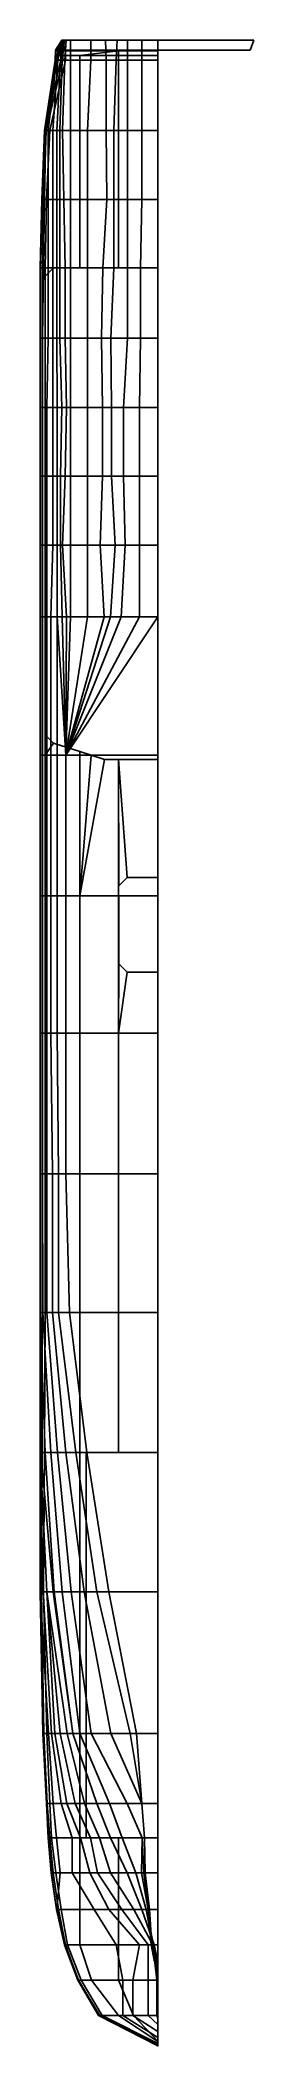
# Model space of a CAD drawing. Extents: x -4.2 to 3.4, y -36 to 35.9.
import ezdxf

# ---------------------------------------------------------------- set-up
doc = ezdxf.new("R2010")
doc.units = 0
doc.layers.get('0').update_dxf_attribs({"linetype": 'CONTINUOUS'})

msp = doc.modelspace()

# ---------------------------------------------------------------- linework, layer by layer
at = {"color": 1}
for points in [[(-3.44, 35.87, -0.52), (-3.44, 35.87, -0.52), (-3.67, 35.15, -0.52), (-3.685, 35.15, -0.345)], [(-3.445, 35.87, -0.21), (-3.44, 35.87, -0.52), (-3.685, 35.15, -0.345), (-3.685, 35.15, -0.21)], [(-3.44, 35.87, -0.52), (-3.44, 35.87, -0.52), (-3.64, 35.15, -0.64), (-3.67, 35.15, -0.52)], [(-3.44, 35.87, -0.52), (-3.43, 35.87, -0.67), (-3.585, 35.15, -0.74), (-3.64, 35.15, -0.64)], [(-3.43, 35.87, -0.67), (-3.405, 35.87, -0.735), (-3.495, 35.15, -0.825), (-3.585, 35.15, -0.74)], [(-3.405, 35.87, -0.735), (-3.345, 35.87, -0.785), (-3.435, 35.15, -0.855), (-3.495, 35.15, -0.825)], [(-1.46, 35.87, -0.345), (-1.875, 35.87, -0.345), (-3.445, 35.87, -0.21), (0, 35.87, -0.21)], [(-2.405, 35.87, -0.475), (-3.13, 35.87, -0.73), (-3.445, 35.87, -0.21)], [(-1.875, 35.87, -0.345), (-2.405, 35.87, -0.475), (-3.445, 35.87, -0.21)], [(-3.13, 35.87, -0.73), (-3.285, 35.87, -0.785), (-3.445, 35.87, -0.21)], [(-3.285, 35.87, -0.785), (-3.345, 35.87, -0.785), (-3.44, 35.87, -0.52), (-3.445, 35.87, -0.21)], [(-3.345, 35.87, -0.785), (-3.405, 35.87, -0.735), (-3.43, 35.87, -0.67), (-3.44, 35.87, -0.52)], [(-3.34, 35.15, -0.855), (-3.435, 35.15, -0.855), (-3.345, 35.87, -0.785), (-3.285, 35.87, -0.785)], [(-3.13, 35.15, -0.75), (-3.34, 35.15, -0.855), (-3.285, 35.87, -0.785), (-3.13, 35.87, -0.73)], [(-2.405, 35.15, -0.5), (-3.13, 35.15, -0.75), (-3.13, 35.87, -0.73), (-2.405, 35.87, -0.475)], [(-1.85, 35.15, -0.42), (-2.405, 35.15, -0.5), (-2.405, 35.87, -0.475), (-1.875, 35.87, -0.345)], [(-1.495, 35.15, -0.42), (-1.85, 35.15, -0.42), (-1.875, 35.87, -0.345), (-1.46, 35.87, -0.345)], [(-1.085, 35.15, -0.485), (-1.495, 35.15, -0.42), (-1.46, 35.87, -0.345), (-1.085, 35.87, -0.405)], [(-1.085, 35.87, -0.405), (-1.46, 35.87, -0.345), (0, 35.87, -0.21)], [(-0.57, 35.15, -0.595), (-1.085, 35.15, -0.485), (-1.085, 35.87, -0.405), (-0.57, 35.87, -0.535)], [(-0.57, 35.87, -0.54), (-1.085, 35.87, -0.405), (0, 35.87, -0.21)], [(0, 35.15, -0.77), (-0.57, 35.15, -0.595), (-0.57, 35.87, -0.535), (0, 35.87, -0.715)], [(0, 35.87, -0.715), (-0.57, 35.87, -0.54), (0, 35.87, -0.21)], [(-3.685, 35.15, -0.21), (-3.685, 35.15, -0.345), (-4.055, 32.63, -0.345), (-4.065, 32.63, -0.21)], [(-3.685, 35.15, -0.345), (-3.67, 35.15, -0.52), (-4.015, 32.63, -0.52), (-4.055, 32.63, -0.345)], [(-3.67, 35.15, -0.52), (-3.64, 35.15, -0.64), (-3.93, 32.63, -0.685), (-4.015, 32.63, -0.52)], [(-3.64, 35.15, -0.64), (-3.585, 35.15, -0.74), (-3.77, 32.63, -0.84), (-3.93, 32.63, -0.685)], [(-3.585, 35.15, -0.74), (-3.495, 35.15, -0.825), (-3.63, 32.63, -0.93), (-3.77, 32.63, -0.84)], [(-3.495, 35.15, -0.825), (-3.435, 35.15, -0.855), (-3.515, 32.63, -0.97), (-3.63, 32.63, -0.93)], [(-3.425, 32.63, -0.97), (-3.515, 32.63, -0.97), (-3.435, 35.15, -0.855), (-3.34, 35.15, -0.855)], [(-3.13, 32.63, -0.82), (-3.425, 32.63, -0.97), (-3.34, 35.15, -0.855), (-3.13, 35.15, -0.75)], [(-2.53, 32.63, -0.515), (-3.13, 32.63, -0.82), (-3.13, 35.15, -0.75), (-2.405, 35.15, -0.5)], [(-1.85, 32.63, -0.46), (-2.53, 32.63, -0.515), (-2.405, 35.15, -0.5), (-1.85, 35.15, -0.42)], [(-1.575, 32.63, -0.46), (-1.85, 32.63, -0.46), (-1.85, 35.15, -0.42), (-1.495, 35.15, -0.42)], [(-1.085, 32.63, -0.53), (-1.575, 32.63, -0.46), (-1.495, 35.15, -0.42), (-1.085, 35.15, -0.485)], [(-0.57, 32.63, -0.64), (-1.085, 32.63, -0.53), (-1.085, 35.15, -0.485), (-0.57, 35.15, -0.595)], [(0, 32.63, -0.83), (-0.57, 32.63, -0.64), (-0.57, 35.15, -0.595), (0, 35.15, -0.77)], [(-4.065, 32.63, -0.21), (-4.055, 32.63, -0.345), (-4.125, 30.16, -0.525), (-4.16, 30.16, -0.21)], [(-4.055, 32.63, -0.345), (-4.015, 32.63, -0.52), (-4.065, 30.16, -0.68), (-4.125, 30.16, -0.525)], [(-4.015, 32.63, -0.52), (-3.93, 32.63, -0.685), (-3.93, 30.16, -0.875), (-4.065, 30.16, -0.68)], [(-3.93, 32.63, -0.685), (-3.77, 32.63, -0.84), (-3.77, 30.16, -1.005), (-3.93, 30.16, -0.875)], [(-3.77, 32.63, -0.84), (-3.63, 32.63, -0.93), (-3.63, 30.16, -1.07), (-3.77, 30.16, -1.005)], [(-3.63, 32.63, -0.93), (-3.515, 32.63, -0.97), (-3.515, 30.16, -1.09), (-3.63, 30.16, -1.07)], [(-3.37, 30.16, -1.09), (-3.515, 30.16, -1.09), (-3.515, 32.63, -0.97), (-3.425, 32.63, -0.97)], [(-3.13, 30.16, -0.96), (-3.37, 30.16, -1.09), (-3.425, 32.63, -0.97), (-3.13, 32.63, -0.82)], [(-2.53, 30.16, -0.66), (-3.13, 30.16, -0.96), (-3.13, 32.63, -0.82), (-2.53, 32.63, -0.515)], [(-1.83, 30.16, -0.485), (-2.53, 30.16, -0.66), (-2.53, 32.63, -0.515), (-1.85, 32.63, -0.46)], [(-1.575, 30.16, -0.485), (-1.83, 30.16, -0.485), (-1.85, 32.63, -0.46), (-1.575, 32.63, -0.46)], [(-1.085, 30.16, -0.575), (-1.575, 30.16, -0.485), (-1.575, 32.63, -0.46), (-1.085, 32.63, -0.53)], [(-0.57, 30.16, -0.735), (-1.085, 30.16, -0.575), (-1.085, 32.63, -0.53), (-0.57, 32.63, -0.64)], [(0, 30.16, -0.985), (-0.57, 30.16, -0.735), (-0.57, 32.63, -0.64), (0, 32.63, -0.83)], [(-4.125, 30.16, -0.525), (-4.065, 30.16, -0.68), (-4.105, 27.71, -0.84), (-4.225, 27.71, -0.525)], [(-4.16, 30.16, -0.21), (-4.125, 30.16, -0.525), (-4.225, 27.71, -0.525), (-4.225, 27.71, -0.21)], [(-4.065, 30.16, -0.68), (-3.93, 30.16, -0.875), (-3.93, 27.71, -1.055), (-4.105, 27.71, -0.84)], [(-3.93, 30.16, -0.875), (-3.77, 30.16, -1.005), (-3.77, 27.71, -1.17), (-3.93, 27.71, -1.055)], [(-3.77, 30.16, -1.005), (-3.63, 30.16, -1.07), (-3.63, 27.71, -1.225), (-3.77, 27.71, -1.17)], [(-3.63, 30.16, -1.07), (-3.515, 30.16, -1.09), (-3.515, 27.71, -1.25), (-3.63, 27.71, -1.225)], [(-3.32, 27.71, -1.25), (-3.515, 27.71, -1.25), (-3.515, 30.16, -1.09), (-3.37, 30.16, -1.09)], [(-3.13, 27.71, -1.17), (-3.32, 27.71, -1.25), (-3.37, 30.16, -1.09), (-3.13, 30.16, -0.96)], [(-2.53, 27.71, -0.84), (-3.13, 27.71, -1.17), (-3.13, 30.16, -0.96), (-2.53, 30.16, -0.66)], [(-1.97, 27.71, -0.7), (-2.53, 27.71, -0.84), (-2.53, 30.16, -0.66), (-1.83, 30.16, -0.485)], [(-1.575, 27.71, -0.7), (-1.97, 27.71, -0.7), (-1.83, 30.16, -0.485), (-1.575, 30.16, -0.485)], [(-1.085, 27.71, -0.835), (-1.575, 27.71, -0.7), (-1.575, 30.16, -0.485), (-1.085, 30.16, -0.575)], [(-0.625, 27.71, -1.065), (-1.085, 27.71, -0.835), (-1.085, 30.16, -0.575), (-0.57, 30.16, -0.735)], [(0, 27.71, -1.48), (-0.625, 27.71, -1.065), (-0.57, 30.16, -0.735), (0, 30.16, -0.985)], [(-4.225, 27.71, -0.525), (-4.105, 27.71, -0.84), (-4.135, 25.19, -0.905), (-4.225, 25.19, -0.655)], [(-4.225, 27.71, -0.21), (-4.225, 27.71, -0.525), (-4.225, 25.19, -0.655), (-4.225, 25.19, -0.21)], [(-4.105, 27.71, -0.84), (-3.93, 27.71, -1.055), (-3.93, 25.19, -1.165), (-4.135, 25.19, -0.905)], [(-3.93, 27.71, -1.055), (-3.77, 27.71, -1.17), (-3.77, 25.19, -1.28), (-3.93, 25.19, -1.165)], [(-3.77, 27.71, -1.17), (-3.63, 27.71, -1.225), (-3.63, 25.19, -1.345), (-3.77, 25.19, -1.28)], [(-3.63, 27.71, -1.225), (-3.515, 27.71, -1.25), (-3.515, 25.19, -1.37), (-3.63, 25.19, -1.345)], [(-3.32, 25.19, -1.37), (-3.515, 25.19, -1.37), (-3.515, 27.71, -1.25), (-3.32, 27.71, -1.25)], [(-3.13, 25.19, -1.29), (-3.32, 25.19, -1.37), (-3.32, 27.71, -1.25), (-3.13, 27.71, -1.17)], [(-2.53, 25.19, -1.04), (-3.13, 25.19, -1.29), (-3.13, 27.71, -1.17), (-2.53, 27.71, -0.84)], [(-2.025, 25.19, -0.94), (-2.53, 25.19, -1.04), (-2.53, 27.71, -0.84), (-1.97, 27.71, -0.7)], [(-1.685, 25.19, -0.94), (-2.025, 25.19, -0.94), (-1.97, 27.71, -0.7), (-1.575, 27.71, -0.7)], [(-1.085, 25.19, -1.08), (-1.685, 25.19, -0.94), (-1.575, 27.71, -0.7), (-1.085, 27.71, -0.835)], [(-0.625, 25.19, -1.38), (-1.085, 25.19, -1.08), (-1.085, 27.71, -0.835), (-0.625, 27.71, -1.065)], [(0, 25.19, -1.98), (-0.625, 25.19, -1.38), (-0.625, 27.71, -1.065), (0, 27.71, -1.48)], [(-4.225, 25.19, -0.655), (-4.135, 25.19, -0.905), (-4.135, 22.7, -1.01), (-4.225, 22.7, -0.74)], [(-4.225, 25.19, -0.21), (-4.225, 25.19, -0.655), (-4.225, 22.7, -0.74), (-4.225, 22.7, -0.21)], [(-4.135, 25.19, -0.905), (-3.93, 25.19, -1.165), (-3.98, 22.7, -1.225), (-4.135, 22.7, -1.01)], [(-3.93, 25.19, -1.165), (-3.77, 25.19, -1.28), (-3.77, 22.7, -1.4), (-3.98, 22.7, -1.225)], [(-3.77, 25.19, -1.28), (-3.63, 25.19, -1.345), (-3.61, 22.7, -1.48), (-3.77, 22.7, -1.4)], [(-3.63, 25.19, -1.345), (-3.515, 25.19, -1.37), (-3.45, 22.7, -1.51), (-3.61, 22.7, -1.48)], [(-3.275, 22.7, -1.505), (-3.45, 22.7, -1.51), (-3.515, 25.19, -1.37), (-3.32, 25.19, -1.37)], [(-3.13, 22.7, -1.44), (-3.275, 22.7, -1.505), (-3.32, 25.19, -1.37), (-3.13, 25.19, -1.29)], [(-2.53, 22.7, -1.215), (-3.13, 22.7, -1.44), (-3.13, 25.19, -1.29), (-2.53, 25.19, -1.04)], [(-1.99, 22.7, -1.13), (-2.53, 22.7, -1.215), (-2.53, 25.19, -1.04), (-2.025, 25.19, -0.94)], [(-1.665, 22.7, -1.135), (-1.99, 22.7, -1.13), (-2.025, 25.19, -0.94), (-1.685, 25.19, -0.94)], [(-1.23, 22.7, -1.225), (-1.665, 22.7, -1.135), (-1.685, 25.19, -0.94), (-1.085, 25.19, -1.08)], [(-0.655, 22.7, -1.505), (-1.23, 22.7, -1.225), (-1.085, 25.19, -1.08), (-0.625, 25.19, -1.38)], [(0, 22.7, -1.98), (-0.655, 22.7, -1.505), (-0.625, 25.19, -1.38), (0, 25.19, -1.98)], [(-4.225, 22.7, -0.74), (-4.135, 22.7, -1.01), (-4.135, 20.24, -1.1), (-4.225, 20.24, -0.74)], [(-4.225, 22.7, -0.21), (-4.225, 22.7, -0.74), (-4.225, 20.24, -0.74), (-4.225, 20.24, -0.21)], [(-4.135, 22.7, -1.01), (-3.98, 22.7, -1.225), (-3.98, 20.24, -1.345), (-4.135, 20.24, -1.1)], [(-3.98, 22.7, -1.225), (-3.77, 22.7, -1.4), (-3.77, 20.24, -1.535), (-3.98, 20.24, -1.345)], [(-3.77, 22.7, -1.4), (-3.61, 22.7, -1.48), (-3.61, 20.24, -1.615), (-3.77, 20.24, -1.535)], [(-3.61, 22.7, -1.48), (-3.45, 22.7, -1.51), (-3.49, 20.24, -1.65), (-3.61, 20.24, -1.615)], [(-3.325, 20.24, -1.65), (-3.49, 20.24, -1.65), (-3.45, 22.7, -1.51), (-3.275, 22.7, -1.505)], [(-3.13, 20.24, -1.595), (-3.325, 20.24, -1.65), (-3.275, 22.7, -1.505), (-3.13, 22.7, -1.44)], [(-2.53, 20.24, -1.435), (-3.13, 20.24, -1.595), (-3.13, 22.7, -1.44), (-2.53, 22.7, -1.215)], [(-1.99, 20.24, -1.37), (-2.53, 20.24, -1.435), (-2.53, 22.7, -1.215), (-1.99, 22.7, -1.13)], [(-1.665, 20.24, -1.37), (-1.99, 20.24, -1.37), (-1.99, 22.7, -1.13), (-1.665, 22.7, -1.135)], [(-1.23, 20.24, -1.44), (-1.665, 20.24, -1.37), (-1.665, 22.7, -1.135), (-1.23, 22.7, -1.225)], [(-0.655, 20.24, -1.645), (-1.23, 20.24, -1.44), (-1.23, 22.7, -1.225), (-0.655, 22.7, -1.505)], [(0, 20.24, -1.98), (-0.655, 20.24, -1.645), (-0.655, 22.7, -1.505), (0, 22.7, -1.98)], [(-4.225, 20.24, -0.21), (-4.225, 20.24, -0.74), (-4.225, 17.76, -0.99), (-4.225, 17.76, -0.21)], [(-4.225, 20.24, -0.74), (-4.135, 20.24, -1.1), (-4.135, 17.76, -1.255), (-4.225, 17.76, -0.99)], [(-4.135, 20.24, -1.1), (-3.98, 20.24, -1.345), (-3.98, 17.76, -1.47), (-4.135, 17.76, -1.255)], [(-3.98, 20.24, -1.345), (-3.77, 20.24, -1.535), (-3.77, 17.76, -1.665), (-3.98, 17.76, -1.47)], [(-3.77, 20.24, -1.535), (-3.61, 20.24, -1.615), (-3.61, 17.76, -1.74), (-3.77, 17.76, -1.665)], [(-3.61, 20.24, -1.615), (-3.49, 20.24, -1.65), (-3.49, 17.76, -1.77), (-3.61, 17.76, -1.74)], [(-3.425, 17.76, -1.77), (-3.49, 17.76, -1.77), (-3.49, 20.24, -1.65), (-3.325, 20.24, -1.65)], [(-3.13, 17.76, -1.72), (-3.425, 17.76, -1.77), (-3.325, 20.24, -1.65), (-3.13, 20.24, -1.595)], [(-2.53, 17.76, -1.64), (-3.13, 17.76, -1.72), (-3.13, 20.24, -1.595), (-2.53, 20.24, -1.435)], [(-2.07, 17.76, -1.595), (-2.53, 17.76, -1.64), (-2.53, 20.24, -1.435), (-1.99, 20.24, -1.37)], [(-1.535, 17.76, -1.595), (-2.07, 17.76, -1.595), (-1.99, 20.24, -1.37), (-1.665, 20.24, -1.37)], [(-1.175, 17.76, -1.655), (-1.535, 17.76, -1.595), (-1.665, 20.24, -1.37), (-1.23, 20.24, -1.44)], [(-0.655, 17.76, -1.76), (-1.175, 17.76, -1.655), (-1.23, 20.24, -1.44), (-0.655, 20.24, -1.645)], [(0, 17.76, -1.98), (-0.655, 17.76, -1.76), (-0.655, 20.24, -1.645), (0, 20.24, -1.98)], [(-4.225, 17.76, -0.21), (-4.225, 17.76, -0.99), (-4.225, 15.19, -1.15), (-4.225, 15.19, -0.21)], [(-4.225, 17.76, -0.99), (-4.135, 17.76, -1.255), (-4.135, 15.19, -1.375), (-4.225, 15.19, -1.15)], [(-4.135, 17.76, -1.255), (-3.98, 17.76, -1.47), (-3.98, 15.19, -1.59), (-4.135, 15.19, -1.375)], [(-3.98, 17.76, -1.47), (-3.77, 17.76, -1.665), (-3.835, 15.19, -1.72), (-3.98, 15.19, -1.59)], [(-3.77, 17.76, -1.665), (-3.61, 17.76, -1.74), (-3.61, 15.19, -1.845), (-3.835, 15.19, -1.72)], [(-3.61, 17.76, -1.74), (-3.49, 17.76, -1.77), (-3.43, 15.19, -1.88), (-3.61, 15.19, -1.845)], [(-3.28, 15.19, -1.88), (-3.43, 15.19, -1.88), (-3.49, 17.76, -1.77), (-3.425, 17.76, -1.77)], [(-3.13, 15.19, -1.86), (-3.28, 15.19, -1.88), (-3.425, 17.76, -1.77), (-3.13, 17.76, -1.72)], [(-2.53, 15.19, -1.815), (-3.13, 15.19, -1.86), (-3.13, 17.76, -1.72), (-2.53, 17.76, -1.64)], [(-1.93, 15.19, -1.795), (-2.53, 15.19, -1.815), (-2.53, 17.76, -1.64), (-2.07, 17.76, -1.595)], [(-1.705, 15.19, -1.795), (-1.93, 15.19, -1.795), (-2.07, 17.76, -1.595), (-1.535, 17.76, -1.595)], [(-1.315, 15.19, -1.815), (-1.705, 15.19, -1.795), (-1.535, 17.76, -1.595), (-1.175, 17.76, -1.655)], [(-0.655, 15.19, -1.875), (-1.315, 15.19, -1.815), (-1.175, 17.76, -1.655), (-0.655, 17.76, -1.76)], [(0, 15.19, -1.98), (-0.655, 15.19, -1.875), (-0.655, 17.76, -1.76), (0, 17.76, -1.98)], [(-4.225, 15.19, -0.21), (-4.225, 15.19, -1.15), (-4.225, 10.23, -1.22), (-4.225, 10.23, -0.21)], [(-4.225, 15.19, -1.15), (-4.135, 15.19, -1.375), (-4.135, 10.23, -1.435), (-4.225, 10.23, -1.22)], [(-4.135, 15.19, -1.375), (-3.98, 15.19, -1.59), (-3.98, 10.23, -1.655), (-4.135, 10.23, -1.435)], [(-3.98, 15.19, -1.59), (-3.835, 15.19, -1.72), (-3.835, 10.23, -1.78), (-3.98, 10.23, -1.655)], [(-3.835, 15.19, -1.72), (-3.61, 15.19, -1.845), (-3.61, 10.23, -1.895), (-3.835, 10.23, -1.78)], [(-3.61, 15.19, -1.845), (-3.61, 15.19, -1.845), (-3.305, 10.23, -1.95), (-3.61, 10.23, -1.895)], [(-3.61, 15.19, -1.845), (-3.61, 15.19, -1.845), (-3.43, 15.19, -1.88), (-3.305, 10.23, -1.95)], [(-3.43, 15.19, -1.88), (-3.43, 15.19, -1.88), (-3.28, 15.19, -1.88), (-3.305, 10.23, -1.95)], [(0, 10.23, -1.99), (-3.305, 10.23, -1.95), (0, 15.19, -1.98)], [(-0.655, 15.19, -1.875), (-0.655, 15.19, -1.875), (0, 15.19, -1.98), (-3.305, 10.23, -1.95)], [(-1.315, 15.19, -1.815), (-1.315, 15.19, -1.815), (-0.655, 15.19, -1.875), (-3.305, 10.23, -1.95)], [(-1.705, 15.19, -1.795), (-1.705, 15.19, -1.795), (-1.315, 15.19, -1.815), (-3.305, 10.23, -1.95)], [(-1.93, 15.19, -1.795), (-1.93, 15.19, -1.795), (-1.705, 15.19, -1.795), (-3.305, 10.23, -1.95)], [(-2.53, 15.19, -1.815), (-2.53, 15.19, -1.815), (-1.93, 15.19, -1.795), (-3.305, 10.23, -1.95)], [(-3.13, 15.19, -1.86), (-3.13, 15.19, -1.86), (-2.53, 15.19, -1.815), (-3.305, 10.23, -1.95)], [(-3.28, 15.19, -1.88), (-3.28, 15.19, -1.88), (-3.13, 15.19, -1.86), (-3.305, 10.23, -1.95)], [(-4.225, 10.23, -1.22), (-4.135, 10.23, -1.435), (-4.135, 5.19, -1.435), (-4.225, 5.19, -1.22)], [(-4.225, 10.23, -0.21), (-4.225, 10.23, -1.22), (-4.225, 5.19, -1.22), (-4.225, 5.19, -0.21)], [(-4.135, 10.23, -1.435), (-3.98, 10.23, -1.655), (-3.98, 5.19, -1.655), (-4.135, 5.19, -1.435)], [(-3.98, 10.23, -1.655), (-3.835, 10.23, -1.78), (-3.835, 5.19, -1.78), (-3.98, 5.19, -1.655)], [(-3.835, 10.23, -1.78), (-3.61, 10.23, -1.895), (-3.61, 5.19, -1.895), (-3.835, 5.19, -1.78)], [(-3.61, 10.23, -1.895), (-3.305, 10.23, -1.95), (-3.305, 5.19, -1.95), (-3.61, 5.19, -1.895)], [(0, 5.19, -1.99), (-3.305, 5.19, -1.95), (-3.305, 10.23, -1.95), (0, 10.23, -1.99)], [(-4.225, 5.19, -0.21), (-4.225, 5.19, -1.22), (-4.225, 0.27, -1.22), (-4.225, 0.27, -0.21)], [(-4.225, 5.19, -1.22), (-4.135, 5.19, -1.435), (-4.135, 0.27, -1.435), (-4.225, 0.27, -1.22)], [(-4.135, 5.19, -1.435), (-3.98, 5.19, -1.655), (-3.98, 0.27, -1.655), (-4.135, 0.27, -1.435)], [(-3.98, 5.19, -1.655), (-3.835, 5.19, -1.78), (-3.835, 0.27, -1.78), (-3.98, 0.27, -1.655)], [(-3.835, 5.19, -1.78), (-3.61, 5.19, -1.895), (-3.61, 0.27, -1.895), (-3.835, 0.27, -1.78)], [(-3.61, 5.19, -1.895), (-3.305, 5.19, -1.95), (-3.305, 0.27, -1.95), (-3.61, 0.27, -1.895)], [(0, 0.27, -1.99), (-3.305, 0.27, -1.95), (-3.305, 5.19, -1.95), (0, 5.19, -1.99)], [(-4.225, 0.27, -0.21), (-4.225, 0.27, -1.22), (-4.225, -4.77, -1.22), (-4.225, -4.77, -0.21)], [(-4.225, 0.27, -1.22), (-4.135, 0.27, -1.435), (-4.14, -4.77, -1.495), (-4.225, -4.77, -1.22)], [(-4.135, 0.27, -1.435), (-3.98, 0.27, -1.655), (-3.98, -4.77, -1.72), (-4.14, -4.77, -1.495)], [(-3.98, 0.27, -1.655), (-3.835, 0.27, -1.78), (-3.775, -4.77, -1.885), (-3.98, -4.77, -1.72)], [(-3.835, 0.27, -1.78), (-3.61, 0.27, -1.895), (-3.56, -4.77, -1.97), (-3.775, -4.77, -1.885)], [(-3.61, 0.27, -1.895), (-3.305, 0.27, -1.95), (-3.305, -4.77, -1.99), (-3.56, -4.77, -1.97)], [(0, -4.77, -1.99), (-3.305, -4.77, -1.99), (-3.305, 0.27, -1.95), (0, 0.27, -1.99)], [(-4.225, -4.77, -1.22), (-4.14, -4.77, -1.495), (-4.125, -9.75, -1.07), (-4.225, -9.75, -0.73)], [(-4.225, -4.77, -0.21), (-4.225, -4.77, -1.22), (-4.225, -9.75, -0.73), (-4.225, -9.75, -0.21)], [(-4.14, -4.77, -1.495), (-3.98, -4.77, -1.72), (-3.98, -9.75, -1.345), (-4.125, -9.75, -1.07)], [(-3.98, -4.77, -1.72), (-3.775, -4.77, -1.885), (-3.775, -9.75, -1.585), (-3.98, -9.75, -1.345)], [(-3.775, -4.77, -1.885), (-3.56, -4.77, -1.97), (-3.56, -9.75, -1.72), (-3.775, -9.75, -1.585)], [(-3.56, -4.77, -1.97), (-3.305, -4.77, -1.99), (-3.165, -9.75, -1.845), (-3.56, -9.75, -1.72)], [(0, -9.75, -1.815), (-3.165, -9.75, -1.845), (-3.305, -4.77, -1.99), (0, -4.77, -1.99)], [(-4.225, -9.75, -0.73), (-4.125, -9.75, -1.07), (-3.845, -14.77, -1.07), (-4.045, -14.77, -0.73)], [(-4.225, -9.75, -0.21), (-4.225, -9.75, -0.73), (-4.045, -14.77, -0.73), (-4.2, -14.77, -0.21)], [(-4.125, -9.75, -1.07), (-3.98, -9.75, -1.345), (-3.595, -14.77, -1.315), (-3.845, -14.77, -1.07)], [(-3.98, -9.75, -1.345), (-3.775, -9.75, -1.585), (-3.3, -14.77, -1.515), (-3.595, -14.77, -1.315)], [(-3.775, -9.75, -1.585), (-3.56, -9.75, -1.72), (-2.94, -14.77, -1.655), (-3.3, -14.77, -1.515)], [(-3.56, -9.75, -1.72), (-3.165, -9.75, -1.845), (-2.545, -14.77, -1.7), (-2.94, -14.77, -1.655)], [(0, -14.77, -1.675), (-2.545, -14.77, -1.7), (-3.165, -9.75, -1.845), (0, -9.75, -1.815)], [(-4.2, -14.77, -0.21), (-4.045, -14.77, -0.73), (-3.715, -19.76, -0.295), (-3.755, -19.76, -0.21)], [(-4.045, -14.77, -0.73), (-3.845, -14.77, -1.07), (-3.435, -19.76, -0.72), (-3.715, -19.76, -0.295)], [(-3.845, -14.77, -1.07), (-3.595, -14.77, -1.315), (-3.115, -19.76, -1.015), (-3.435, -19.76, -0.72)], [(-3.595, -14.77, -1.315), (-3.3, -14.77, -1.515), (-2.64, -19.76, -1.3), (-3.115, -19.76, -1.015)], [(-3.3, -14.77, -1.515), (-2.94, -14.77, -1.655), (-2.19, -19.76, -1.465), (-2.64, -19.76, -1.3)], [(-2.94, -14.77, -1.655), (-2.545, -14.77, -1.7), (-1.76, -19.76, -1.53), (-2.19, -19.76, -1.465)], [(0, -19.76, -1.53), (-1.76, -19.76, -1.53), (-2.545, -14.77, -1.7), (0, -14.77, -1.675)], [(-3.755, -19.76, -0.21), (-3.715, -19.76, -0.295), (-3.045, -24.835, -0.21)], [(-3.715, -19.76, -0.295), (-3.435, -19.76, -0.72), (-2.795, -24.835, -0.425), (-3.045, -24.835, -0.21)], [(-3.435, -19.76, -0.72), (-3.115, -19.76, -1.015), (-2.395, -24.835, -0.695), (-2.795, -24.835, -0.425)], [(-3.115, -19.76, -1.015), (-2.64, -19.76, -1.3), (-1.69, -24.835, -1.065), (-2.395, -24.835, -0.695)], [(-2.64, -19.76, -1.3), (-2.19, -19.76, -1.465), (-0.99, -24.835, -1.325), (-1.69, -24.835, -1.065)], [(-2.19, -19.76, -1.465), (-1.76, -19.76, -1.53), (-0.765, -24.835, -1.37), (-0.99, -24.835, -1.325)], [(0, -24.835, -1.37), (-0.765, -24.835, -1.37), (-1.76, -19.76, -1.53), (0, -19.76, -1.53)], [(-3.045, -24.835, -0.21), (-2.795, -24.835, -0.425), (-1.74, -27.35, -0.595), (-2.195, -27.35, -0.21)], [(-2.795, -24.835, -0.425), (-2.395, -24.835, -0.695), (-1.1, -27.35, -1.01), (-1.74, -27.35, -0.595)], [(-2.395, -24.835, -0.695), (-1.69, -24.835, -1.065), (-0.57, -27.35, -1.285), (-1.1, -27.35, -1.01)], [(-1.69, -24.835, -1.065), (-0.99, -24.835, -1.325), (-0.57, -27.35, -1.285)], [(-0.99, -24.835, -1.325), (-0.765, -24.835, -1.37), (-0.57, -27.35, -1.285)], [(0, -27.35, -1.285), (-0.57, -27.35, -1.285), (-0.765, -24.835, -1.37), (0, -24.835, -1.37)], [(-2.195, -27.35, -0.21), (-1.74, -27.35, -0.595), (-1.28, -28.58, -0.595), (-1.695, -28.58, -0.21)], [(-1.74, -27.35, -0.595), (-1.1, -27.35, -1.01), (-0.56, -28.58, -1.225), (-1.28, -28.58, -0.595)], [(-1.1, -27.35, -1.01), (-0.57, -27.35, -1.285), (-0.48, -28.58, -1.25), (-0.56, -28.58, -1.225)], [(0, -28.58, -1.25), (-0.48, -28.58, -1.25), (-0.57, -27.35, -1.285), (0, -27.35, -1.285)], [(-1.695, -28.58, -0.21), (-1.28, -28.58, -0.595), (-0.795, -29.84, -0.595), (-1.105, -29.84, -0.21)], [(-1.28, -28.58, -0.595), (-0.56, -28.58, -1.225), (-0.59, -29.84, -0.955), (-0.795, -29.84, -0.595)], [(-0.56, -28.58, -1.225), (-0.56, -28.58, -1.225), (-0.505, -29.84, -1.16), (-0.59, -29.84, -0.955)], [(-0.56, -28.58, -1.225), (-0.48, -28.58, -1.25), (-0.45, -29.84, -1.22), (-0.505, -29.84, -1.16)], [(0, -29.84, -1.22), (-0.45, -29.84, -1.22), (-0.48, -28.58, -1.25), (0, -28.58, -1.25)], [(-1.105, -29.84, -0.21), (-0.795, -29.84, -0.595), (-0.415, -31.155, -0.595), (-0.58, -31.155, -0.21)], [(-0.795, -29.84, -0.595), (-0.59, -29.84, -0.955), (-0.35, -31.155, -0.955), (-0.415, -31.155, -0.595)], [(-0.59, -29.84, -0.955), (-0.505, -29.84, -1.16), (-0.35, -31.155, -1.14), (-0.35, -31.155, -0.955)], [(-0.505, -29.84, -1.16), (-0.45, -29.84, -1.22), (-0.295, -31.155, -1.17), (-0.35, -31.155, -1.14)], [(0, -31.155, -1.17), (-0.295, -31.155, -1.17), (-0.45, -29.84, -1.22), (0, -29.84, -1.22)], [(-0.58, -31.155, -0.21), (-0.415, -31.155, -0.595), (-0.155, -32.415, -0.605), (-0.135, -32.415, -0.21)], [(-0.415, -31.155, -0.595), (-0.415, -31.155, -0.595), (-0.185, -32.415, -0.775), (-0.155, -32.415, -0.605)], [(-0.415, -31.155, -0.595), (-0.35, -31.155, -0.955), (-0.235, -32.415, -0.955), (-0.185, -32.415, -0.775)], [(-0.35, -31.155, -0.955), (-0.35, -31.155, -1.14), (-0.24, -32.415, -1.09), (-0.235, -32.415, -0.955)], [(-0.35, -31.155, -1.14), (-0.295, -31.155, -1.17), (-0.22, -32.415, -1.115), (-0.24, -32.415, -1.09)], [(0, -32.415, -1.115), (-0.22, -32.415, -1.115), (-0.295, -31.155, -1.17), (0, -31.155, -1.17)], [(-0.24, -32.415, -1.09), (-0.22, -32.415, -1.115), (-0.05, -33.025, -1.08), (-0.095, -33.025, -1.04)], [(-0.235, -32.415, -0.955), (-0.24, -32.415, -1.09), (-0.095, -33.025, -1.04), (-0.125, -33.025, -0.955)], [(-0.185, -32.415, -0.775), (-0.235, -32.415, -0.955), (-0.125, -33.025, -0.955), (-0.07, -33.025, -0.775)], [(0, -33.025, -1.08), (-0.05, -33.025, -1.08), (-0.22, -32.415, -1.115), (0, -32.415, -1.115)], [(-0.155, -32.415, -0.605), (-0.185, -32.415, -0.775), (-0.07, -33.025, -0.775), (-0.03, -33.025, -0.71)], [(-0.135, -32.415, -0.21), (-0.155, -32.415, -0.605), (-0.03, -33.025, -0.71), (0, -33.025, -0.7)], [(-0.07, -33.025, -0.775), (-0.125, -33.025, -0.955), (0, -33.1, -0.955), (0, -33.13, -0.775)], [(-0.125, -33.025, -0.955), (-0.095, -33.025, -1.04), (0, -33.07, -1.04), (0, -33.1, -0.955)], [(-0.095, -33.025, -1.04), (-0.05, -33.025, -1.08), (0, -33.04, -1.07), (0, -33.07, -1.04)], [(-0.03, -33.025, -0.71), (-0.07, -33.025, -0.775), (0, -33.13, -0.775), (0, -33.09, -0.71)], [(0, -33.04, -1.07), (0, -33.04, -1.07), (-0.05, -33.025, -1.08), (0, -33.025, -1.08)], [(0, -33.025, -0.7), (-0.03, -33.025, -0.71), (0, -33.09, -0.71), (0, -33.06, -0.7)]]:
    msp.add_3dface(points, dxfattribs=at)
for points in [[(-3.445, 35.87, 0.245), (-3.445, 35.87, -0.21), (-3.685, 35.15, -0.21), (-3.67, 35.51, 1.425)], [(-3.67, 35.51, 1.425), (-3.685, 35.15, -0.21), (-3.685, 35.15, -0.21), (-3.67, 35.48, 1.605)], [(-3.67, 35.48, 1.605), (-3.685, 35.15, -0.21), (-3.685, 35.15, -0.21), (-3.67, 35.32, 1.735)], [(-3.67, 35.32, 1.735), (-3.685, 35.15, -0.21), (-3.685, 35.15, -0.21), (-3.67, 35.15, 1.735)], [(-3.445, 35.87, 0.245), (-3.445, 35.87, 0.245), (-3.67, 35.51, 1.425), (-3.605, 35.51, 2)], [(-3.605, 35.51, 2), (-3.67, 35.51, 1.425), (-3.67, 35.48, 1.605), (-3.605, 35.48, 2.18)], [(-3.605, 35.48, 2.18), (-3.67, 35.48, 1.605), (-3.67, 35.32, 1.735), (-3.605, 35.32, 2.31)], [(-3.605, 35.32, 2.31), (-3.67, 35.32, 1.735), (-3.67, 35.15, 1.735), (-3.605, 35.15, 2.31)], [(-3.445, 35.87, 0.245), (-3.445, 35.87, 0.245), (-3.605, 35.51, 2), (-3.48, 35.51, 2.575)], [(-3.48, 35.51, 2.575), (-3.605, 35.51, 2), (-3.605, 35.48, 2.18), (-3.48, 35.48, 2.755)], [(-3.48, 35.48, 2.755), (-3.605, 35.48, 2.18), (-3.605, 35.32, 2.31), (-3.48, 35.32, 2.885)], [(-3.48, 35.32, 2.885), (-3.605, 35.32, 2.31), (-3.605, 35.15, 2.31), (-3.48, 35.15, 2.885)], [(-3.445, 35.87, 0.245), (-3.445, 35.87, 0.245), (-3.48, 35.51, 2.575), (-3.415, 35.51, 2.675)], [(-3.415, 35.51, 2.675), (-3.48, 35.51, 2.575), (-3.48, 35.48, 2.755), (-3.415, 35.48, 2.855)], [(-3.415, 35.48, 2.855), (-3.48, 35.48, 2.755), (-3.48, 35.32, 2.885), (-3.415, 35.32, 2.985)], [(-3.415, 35.32, 2.985), (-3.48, 35.32, 2.885), (-3.48, 35.15, 2.885), (-3.415, 35.15, 2.985)], [(-3.445, 35.87, 0.245), (-3.445, 35.87, 0.245), (-3.415, 35.51, 2.675), (-3.31, 35.51, 2.72)], [(0, 35.87, 0.245), (-3.445, 35.87, 0.245), (-3.31, 35.51, 2.72), (0, 35.51, 2.82)], [(0, 35.87, -0.21), (-3.445, 35.87, -0.21), (-3.445, 35.87, 0.245), (0, 35.87, 0.245)], [(-3.31, 35.51, 2.72), (-3.415, 35.51, 2.675), (-3.415, 35.48, 2.855), (-3.31, 35.48, 2.9)], [(-3.31, 35.48, 2.9), (-3.415, 35.48, 2.855), (-3.415, 35.32, 2.985), (-3.31, 35.32, 3.03)], [(-3.31, 35.32, 3.03), (-3.415, 35.32, 2.985), (-3.415, 35.15, 2.985), (-3.31, 35.15, 3.03)], [(0, 35.51, 2.82), (-3.31, 35.51, 2.72), (-3.31, 35.48, 2.9), (-1.415, 35.48, 2.98)], [(-1.415, 35.48, 2.98), (-3.31, 35.48, 2.9), (-3.31, 35.32, 3.03), (-2.8, 35.32, 3.055)], [(-1.415, 35.48, 2.98), (-1.415, 35.48, 2.98), (-2.8, 35.32, 3.055), (-1.415, 35.32, 3.11)], [(0, 35.51, 2.82), (0, 35.51, 2.82), (-1.415, 35.48, 2.98)], [(0, 35.51, 2.82), (0, 35.51, 2.82), (-1.415, 35.48, 2.98), (0, 35.48, 3)], [(0, 35.48, 3), (-1.415, 35.48, 2.98), (-1.415, 35.32, 3.11), (0, 35.32, 3.13)], [(3.445, 35.87, 0.245), (0, 35.87, 0.245), (0, 35.51, 2.82), (3.31, 35.51, 2.72)], [(-3.48, 35.15, 2.885), (-4.065, 32.63, -0.21), (-4.065, 32.63, -0.21), (-4.065, 32.63, 2.885)], [(-3.415, 35.15, 2.985), (-3.48, 35.15, 2.885), (-4.065, 32.63, 2.885), (-4.005, 32.63, 2.965)], [(-3.605, 35.15, 2.31), (-3.67, 35.15, 1.735), (-4.065, 32.63, -0.21)], [(-3.67, 35.15, 1.735), (-3.685, 35.15, -0.21), (-3.685, 35.15, -0.21), (-4.065, 32.63, -0.21)], [(-3.48, 35.15, 2.885), (-3.605, 35.15, 2.31), (-4.065, 32.63, -0.21)], [(-3.31, 35.15, 3.03), (-3.415, 35.15, 2.985), (-4.005, 32.63, 2.965), (-3.87, 32.63, 3)], [(-4.065, 32.63, 2.885), (-4.065, 32.63, -0.21), (-4.16, 30.16, -0.21), (-4.16, 30.16, 2.885)], [(-4.005, 32.63, 2.965), (-4.065, 32.63, 2.885), (-4.16, 30.16, 2.885), (-4.095, 30.16, 2.965)], [(-3.87, 32.63, 3), (-4.005, 32.63, 2.965), (-4.095, 30.16, 2.965), (-3.99, 30.16, 2.995)], [(-4.16, 30.16, 2.885), (-4.16, 30.16, -0.21), (-4.225, 27.71, -0.21), (-4.225, 27.71, 2.885)], [(-4.095, 30.16, 2.965), (-4.16, 30.16, 2.885), (-4.225, 27.71, 2.885), (-4.155, 27.71, 2.965)], [(-3.99, 30.16, 2.995), (-4.095, 30.16, 2.965), (-4.155, 27.71, 2.965), (-4.045, 27.71, 2.99)], [(-4.225, 27.71, 2.885), (-4.225, 27.71, -0.21), (-4.225, 25.19, -0.21), (-4.225, 25.19, 2.885)], [(-4.155, 27.71, 2.965), (-4.225, 27.71, 2.885), (-4.225, 25.19, 2.885), (-4.155, 25.19, 2.965)], [(-4.045, 27.71, 2.99), (-4.155, 27.71, 2.965), (-4.155, 25.19, 2.965), (-4.045, 25.19, 2.99)], [(-4.225, 25.19, 2.885), (-4.225, 25.19, -0.21), (-4.225, 22.7, -0.21), (-4.225, 22.7, 2.885)], [(-4.155, 25.19, 2.965), (-4.225, 25.19, 2.885), (-4.225, 22.7, 2.885), (-4.155, 22.7, 2.965)], [(-4.045, 25.19, 2.99), (-4.155, 25.19, 2.965), (-4.155, 22.7, 2.965), (-4.045, 22.7, 2.99)], [(-4.225, 22.7, 2.885), (-4.225, 22.7, -0.21), (-4.225, 20.24, -0.21), (-4.225, 20.24, 2.885)], [(-4.155, 22.7, 2.965), (-4.225, 22.7, 2.885), (-4.225, 20.24, 2.885), (-4.155, 20.24, 2.965)], [(-4.045, 22.7, 2.99), (-4.155, 22.7, 2.965), (-4.155, 20.24, 2.965), (-4.045, 20.24, 2.99)], [(-4.225, 20.24, 2.885), (-4.225, 20.24, -0.21), (-4.225, 17.76, -0.21), (-4.225, 17.76, 2.885)], [(-4.155, 20.24, 2.965), (-4.225, 20.24, 2.885), (-4.225, 17.76, 2.885), (-4.155, 17.76, 2.965)], [(-4.045, 20.24, 2.99), (-4.155, 20.24, 2.965), (-4.155, 17.76, 2.965), (-4.045, 17.76, 2.99)], [(-4.225, 17.76, 2.885), (-4.225, 17.76, -0.21), (-4.225, 15.19, -0.21), (-4.225, 15.19, 2.885)], [(-4.155, 17.76, 2.965), (-4.225, 17.76, 2.885), (-4.225, 15.19, 2.885), (-4.155, 15.19, 2.965)], [(-4.045, 17.76, 2.99), (-4.155, 17.76, 2.965), (-4.155, 15.19, 2.965), (-4.045, 15.19, 2.99)], [(-4.225, 15.19, 2.885), (-4.225, 15.19, -0.21), (-4.225, 10.23, -0.21), (-4.225, 10.23, 2.885)], [(-4.155, 15.19, 2.965), (-4.225, 15.19, 2.885), (-4.225, 10.23, 2.885), (-4.155, 10.23, 2.965)], [(-4.045, 15.19, 2.99), (-4.155, 15.19, 2.965), (-4.155, 10.23, 2.965), (-4.045, 10.23, 2.99)], [(-4.225, 10.23, 2.885), (-4.225, 10.23, -0.21), (-4.225, 5.19, -0.21), (-4.225, 5.19, 2.885)], [(-4.155, 10.23, 2.965), (-4.225, 10.23, 2.885), (-4.225, 5.19, 2.885), (-4.155, 5.19, 2.965)], [(-4.045, 10.23, 2.99), (-4.155, 10.23, 2.965), (-4.155, 5.19, 2.965), (-4.045, 5.19, 2.99)], [(-4.225, 5.19, 2.885), (-4.225, 5.19, -0.21), (-4.225, 0.27, -0.21), (-4.225, 0.27, 2.885)], [(-4.155, 5.19, 2.965), (-4.225, 5.19, 2.885), (-4.225, 0.27, 2.885), (-4.155, 0.27, 2.965)], [(-4.045, 5.19, 2.99), (-4.155, 5.19, 2.965), (-4.155, 0.27, 2.965), (-4.045, 0.27, 2.99)], [(-4.225, 0.27, 2.885), (-4.225, 0.27, -0.21), (-4.225, -4.77, -0.21), (-4.225, -4.77, 2.825)], [(-4.155, 0.27, 2.965), (-4.225, 0.27, 2.885), (-4.225, -4.77, 2.825), (-4.155, -4.77, 2.92)], [(-4.045, 0.27, 2.99), (-4.155, 0.27, 2.965), (-4.155, -4.77, 2.92), (-4.045, -4.77, 2.955)], [(-4.225, -4.77, 2.825), (-4.225, -4.77, -0.21), (-4.225, -9.75, -0.21), (-4.225, -9.75, 2.825)], [(-4.155, -4.77, 2.92), (-4.225, -4.77, 2.825), (-4.225, -9.75, 2.825), (-4.155, -9.75, 2.92)], [(-4.045, -4.77, 2.955), (-4.155, -4.77, 2.92), (-4.155, -9.75, 2.92), (-4.045, -9.75, 2.955)], [(-4.225, -9.75, 2.825), (-4.225, -9.75, -0.21), (-4.225, -14.77, -0.05), (-4.225, -14.77, 2.98)], [(-4.225, -9.75, -0.21), (-4.225, -9.75, -0.21), (-4.2, -14.77, -0.21), (-4.225, -14.77, -0.05)], [(-4.155, -9.75, 2.92), (-4.225, -9.75, 2.825), (-4.225, -14.77, 2.98), (-4.155, -14.77, 3.095)], [(-4.045, -9.75, 2.955), (-4.155, -9.75, 2.92), (-4.155, -14.77, 3.095), (-4.07, -14.77, 3.125)], [(-4.225, -14.77, 2.98), (-4.225, -14.77, 2.98), (-4.225, -19.76, 1.765), (-4.225, -19.76, 3.355)], [(-4.225, -14.77, -0.05), (-4.2, -14.77, -0.21), (-3.755, -19.76, -0.21), (-3.98, -19.76, 0.37)], [(-4.225, -14.77, 2.98), (-4.225, -14.77, -0.05), (-4.115, -19.76, 0.95), (-4.225, -19.76, 1.765)], [(-4.225, -14.77, -0.05), (-4.225, -14.77, -0.05), (-3.98, -19.76, 0.37), (-4.115, -19.76, 0.95)], [(-4.155, -14.77, 3.095), (-4.225, -14.77, 2.98), (-4.225, -19.76, 3.355), (-4.175, -19.76, 3.45)], [(-4.07, -14.77, 3.125), (-4.155, -14.77, 3.095), (-4.175, -19.76, 3.45), (-4.1, -19.76, 3.5)], [(-4.225, -19.76, 3.355), (-4.225, -19.76, 1.765), (-3.92, -24.835, 1.775), (-4.13, -24.835, 3.765)], [(-4.225, -19.76, 1.765), (-4.115, -19.76, 0.95), (-3.82, -24.835, 1.16), (-3.92, -24.835, 1.775)], [(-4.175, -19.76, 3.45), (-4.225, -19.76, 3.355), (-4.13, -24.835, 3.765), (-4.095, -24.835, 3.845)], [(-4.1, -19.76, 3.5), (-4.175, -19.76, 3.45), (-4.095, -24.835, 3.845), (-3.985, -24.835, 3.915)], [(-4.115, -19.76, 0.95), (-3.98, -19.76, 0.37), (-3.695, -24.835, 0.765), (-3.82, -24.835, 1.16)], [(-3.98, -19.76, 0.37), (-3.98, -19.76, 0.37), (-3.255, -24.835, 0.005), (-3.505, -24.835, 0.355)], [(-3.98, -19.76, 0.37), (-3.755, -19.76, -0.21), (-3.045, -24.835, -0.21), (-3.255, -24.835, 0.005)], [(-3.98, -19.76, 0.37), (-3.98, -19.76, 0.37), (-3.505, -24.835, 0.355), (-3.695, -24.835, 0.765)], [(-4.095, -24.835, 3.845), (-4.13, -24.835, 3.765), (-4, -27.35, 3.93), (-3.97, -27.35, 4.025)], [(-4.13, -24.835, 3.765), (-3.92, -24.835, 1.775), (-3.76, -27.35, 2.965), (-4, -27.35, 3.93)], [(-3.985, -24.835, 3.915), (-4.095, -24.835, 3.845), (-3.97, -27.35, 4.025), (-3.88, -27.35, 4.095)], [(-3.92, -24.835, 1.775), (-3.82, -24.835, 1.16), (-3.475, -27.35, 1.86), (-3.76, -27.35, 2.965)], [(-3.82, -24.835, 1.16), (-3.695, -24.835, 0.765), (-3.26, -27.35, 1.28), (-3.475, -27.35, 1.86)], [(-3.695, -24.835, 0.765), (-3.505, -24.835, 0.355), (-2.965, -27.35, 0.705), (-3.26, -27.35, 1.28)], [(-3.505, -24.835, 0.355), (-3.255, -24.835, 0.005), (-2.63, -27.35, 0.235), (-2.965, -27.35, 0.705)], [(-3.255, -24.835, 0.005), (-3.045, -24.835, -0.21), (-2.195, -27.35, -0.21), (-2.63, -27.35, 0.235)], [(-4, -27.35, 3.93), (-3.76, -27.35, 2.965), (-3.64, -28.58, 3.27), (-3.935, -28.58, 4.05)], [(-3.97, -27.35, 4.025), (-4, -27.35, 3.93), (-3.935, -28.58, 4.05), (-3.88, -28.58, 4.16)], [(-3.88, -27.35, 4.095), (-3.97, -27.35, 4.025), (-3.88, -28.58, 4.16), (-3.81, -28.58, 4.195)], [(-3.76, -27.35, 2.965), (-3.475, -27.35, 1.86), (-3.07, -28.58, 1.86), (-3.64, -28.58, 3.27)], [(-3.475, -27.35, 1.86), (-3.26, -27.35, 1.28), (-2.78, -28.58, 1.28), (-3.07, -28.58, 1.86)], [(-3.26, -27.35, 1.28), (-2.965, -27.35, 0.705), (-2.42, -28.58, 0.705), (-2.78, -28.58, 1.28)], [(-2.965, -27.35, 0.705), (-2.63, -27.35, 0.235), (-2.09, -28.58, 0.235), (-2.42, -28.58, 0.705)], [(-2.63, -27.35, 0.235), (-2.195, -27.35, -0.21), (-1.695, -28.58, -0.21), (-2.09, -28.58, 0.235)], [(-3.935, -28.58, 4.05), (-3.64, -28.58, 3.27), (-3.505, -29.84, 3.51), (-3.815, -29.84, 4.095)], [(-3.935, -28.58, 4.05), (-3.935, -28.58, 4.05), (-3.815, -29.84, 4.095), (-3.825, -29.84, 4.175)], [(-3.88, -28.58, 4.16), (-3.935, -28.58, 4.05), (-3.825, -29.84, 4.175), (-3.755, -29.84, 4.285)], [(-3.81, -28.58, 4.195), (-3.88, -28.58, 4.16), (-3.755, -29.84, 4.285), (-3.655, -29.84, 4.31)], [(-3.64, -28.58, 3.27), (-3.07, -28.58, 1.86), (-3.07, -29.84, 2.71), (-3.505, -29.84, 3.51)], [(-3.07, -28.58, 1.86), (-2.78, -28.58, 1.28), (-2.44, -29.84, 1.545), (-3.07, -29.84, 2.71)], [(-2.78, -28.58, 1.28), (-2.42, -28.58, 0.705), (-2.16, -29.84, 1.07), (-2.44, -29.84, 1.545)], [(-2.42, -28.58, 0.705), (-2.09, -28.58, 0.235), (-1.705, -29.84, 0.445), (-2.16, -29.84, 1.07)], [(-2.09, -28.58, 0.235), (-1.695, -28.58, -0.21), (-1.105, -29.84, -0.21), (-1.705, -29.84, 0.445)], [(-3.825, -29.84, 4.175), (-3.815, -29.84, 4.095), (-3.64, -31.155, 4.22), (-3.64, -31.155, 4.31)], [(-3.755, -29.84, 4.285), (-3.825, -29.84, 4.175), (-3.64, -31.155, 4.31), (-3.56, -31.155, 4.4)], [(-3.815, -29.84, 4.095), (-3.505, -29.84, 3.51), (-3.625, -31.155, 4.185), (-3.64, -31.155, 4.22)], [(-3.655, -29.84, 4.31), (-3.755, -29.84, 4.285), (-3.56, -31.155, 4.4), (-3.47, -31.155, 4.43)], [(-3.505, -29.84, 3.51), (-3.07, -29.84, 2.71), (-2.29, -31.155, 2.135), (-3.625, -31.155, 4.185)], [(-3.07, -29.84, 2.71), (-2.44, -29.84, 1.545), (-1.76, -31.155, 1.365), (-2.29, -31.155, 2.135)], [(-2.44, -29.84, 1.545), (-2.16, -29.84, 1.07), (-1.29, -31.155, 0.785), (-1.76, -31.155, 1.365)], [(-2.16, -29.84, 1.07), (-1.705, -29.84, 0.445), (-0.86, -31.155, 0.23), (-1.29, -31.155, 0.785)], [(-1.705, -29.84, 0.445), (-1.105, -29.84, -0.21), (-0.58, -31.155, -0.21), (-0.86, -31.155, 0.23)], [(-3.64, -31.155, 4.22), (-3.625, -31.155, 4.185), (-3.32, -32.415, 4.255), (-3.345, -32.415, 4.32)], [(-3.64, -31.155, 4.31), (-3.64, -31.155, 4.22), (-3.345, -32.415, 4.32), (-3.345, -32.415, 4.41)], [(-3.56, -31.155, 4.4), (-3.64, -31.155, 4.31), (-3.345, -32.415, 4.41), (-3.315, -32.415, 4.455)], [(-3.625, -31.155, 4.185), (-2.29, -31.155, 2.135), (-1.495, -32.415, 1.885), (-3.32, -32.415, 4.255)], [(-3.47, -31.155, 4.43), (-3.56, -31.155, 4.4), (-3.315, -32.415, 4.455), (-3.24, -32.415, 4.51)], [(-2.29, -31.155, 2.135), (-1.76, -31.155, 1.365), (-0.655, -32.415, 1.055), (-1.495, -32.415, 1.885)], [(-1.76, -31.155, 1.365), (-1.29, -31.155, 0.785), (-0.35, -32.415, 0.675), (-0.655, -32.415, 1.055)], [(-1.29, -31.155, 0.785), (-0.86, -31.155, 0.23), (-0.175, -32.415, 0.23), (-0.35, -32.415, 0.675)], [(-0.86, -31.155, 0.23), (-0.58, -31.155, -0.21), (-0.135, -32.415, -0.21), (-0.175, -32.415, 0.23)], [(-3.345, -32.415, 4.32), (-3.32, -32.415, 4.255), (-2.85, -33.685, 4.375), (-2.875, -33.685, 4.44)], [(-3.345, -32.415, 4.41), (-3.345, -32.415, 4.32), (-2.875, -33.685, 4.44), (-2.875, -33.685, 4.52)], [(-3.315, -32.415, 4.455), (-3.345, -32.415, 4.41), (-2.875, -33.685, 4.52), (-2.855, -33.685, 4.575)], [(-3.32, -32.415, 4.255), (-1.495, -32.415, 1.885), (-1.255, -33.685, 2.64), (-2.85, -33.685, 4.375)], [(-3.24, -32.415, 4.51), (-3.315, -32.415, 4.455), (-2.855, -33.685, 4.575), (-2.755, -33.685, 4.63)], [(-1.495, -32.415, 1.885), (-0.655, -32.415, 1.055), (-0.895, -33.685, 2.285), (-1.255, -33.685, 2.64)], [(-0.655, -32.415, 1.055), (-0.35, -32.415, 0.675), (-0.35, -33.685, 1.835), (-0.895, -33.685, 2.285)], [(-0.35, -32.415, 0.675), (-0.175, -32.415, 0.23), (-0.035, -33.685, 1.62), (-0.35, -33.685, 1.835)], [(-0.175, -32.415, 0.23), (-0.135, -32.415, -0.21), (0, -33.685, 1.605), (-0.035, -33.685, 1.62)], [(-2.875, -33.685, 4.44), (-2.85, -33.685, 4.375), (-2.095, -34.95, 4.475), (-2.13, -34.95, 4.54)], [(-2.855, -33.685, 4.575), (-2.875, -33.685, 4.52), (-2.13, -34.95, 4.645), (-2.08, -34.95, 4.705)], [(-2.875, -33.685, 4.52), (-2.875, -33.685, 4.44), (-2.13, -34.95, 4.54), (-2.13, -34.95, 4.645)], [(-2.755, -33.685, 4.63), (-2.855, -33.685, 4.575), (-2.08, -34.95, 4.705), (-1.995, -34.95, 4.74)], [(-2.85, -33.685, 4.375), (-1.255, -33.685, 2.64), (-1.255, -34.95, 3.89), (-2.095, -34.95, 4.475)], [(-1.255, -33.685, 2.64), (-0.895, -33.685, 2.285), (-0.895, -34.95, 3.665), (-1.255, -34.95, 3.89)], [(-0.895, -33.685, 2.285), (-0.35, -33.685, 1.835), (-0.35, -34.95, 3.36), (-0.895, -34.95, 3.665)], [(-0.35, -33.685, 1.835), (-0.035, -33.685, 1.62), (-0.035, -34.95, 3.215), (-0.35, -34.95, 3.36)], [(-0.035, -33.685, 1.62), (0, -33.685, 1.605), (0, -34.95, 3.2), (-0.035, -34.95, 3.215)], [(-2.13, -34.95, 4.54), (-2.095, -34.95, 4.475), (0, -35.95, 4.635), (0, -36.04, 4.74)], [(-2.08, -34.95, 4.705), (-2.13, -34.95, 4.645), (0, -36.04, 4.83), (0, -36, 4.865)], [(-2.13, -34.95, 4.645), (-2.13, -34.95, 4.54), (0, -36.04, 4.74), (0, -36.04, 4.83)], [(-2.095, -34.95, 4.475), (-1.255, -34.95, 3.89), (0, -35.74, 4.36), (0, -35.95, 4.635)], [(-1.995, -34.95, 4.74), (-2.08, -34.95, 4.705), (0, -36, 4.865), (0, -35.95, 4.9)], [(-1.255, -34.95, 3.89), (-0.895, -34.95, 3.665), (0, -35.53, 4.09), (0, -35.74, 4.36)], [(-0.895, -34.95, 3.665), (-0.35, -34.95, 3.36), (0, -35.27, 3.74), (0, -35.53, 4.09)], [(-0.35, -34.95, 3.36), (-0.035, -34.95, 3.215), (0, -35.06, 3.375), (0, -35.27, 3.74)], [(-0.035, -34.95, 3.215), (0, -34.95, 3.2), (0, -35.06, 3.375)]]:
    msp.add_3dface(points)
at = {"color": 2}
for points in [[(-2.8, 35.32, 3.055), (-3.31, 35.32, 3.03), (-3.31, 35.15, 3.03), (-2.8, 35.15, 3.055)], [(-1.415, 35.32, 3.11), (-2.8, 35.32, 3.055), (-2.8, 35.15, 3.055), (-1.415, 35.15, 3.11)], [(0, 35.32, 3.13), (-1.415, 35.32, 3.11), (-1.415, 35.15, 3.11), (0, 35.15, 3.13)], [(-2.8, 35.15, 3.055), (-3.31, 35.15, 3.03), (-3.87, 32.63, 3), (-2.8, 32.63, 3.055)], [(-1.415, 35.15, 3.11), (-2.8, 35.15, 3.055), (-2.8, 32.63, 3.055), (-1.415, 32.63, 3.11)], [(0, 35.15, 3.13), (-1.415, 35.15, 3.11), (-1.415, 32.63, 3.11), (0, 32.63, 3.13)], [(-2.8, 32.63, 3.055), (-3.87, 32.63, 3), (-3.99, 30.16, 2.995), (-2.8, 30.16, 3.055)], [(-1.415, 32.63, 3.11), (-2.8, 32.63, 3.055), (-2.8, 30.16, 3.055), (-1.415, 30.16, 3.11)], [(0, 32.63, 3.13), (-1.415, 32.63, 3.11), (-1.415, 30.16, 3.11), (0, 30.16, 3.13)], [(-2.8, 30.16, 3.055), (-3.99, 30.16, 2.995), (-4.045, 27.71, 2.99), (-2.8, 27.71, 3.055)], [(-1.415, 30.16, 3.11), (-2.8, 30.16, 3.055), (-2.8, 27.71, 3.055), (-1.415, 27.71, 3.11)], [(0, 30.16, 3.13), (-1.415, 30.16, 3.11), (-1.415, 27.71, 3.11), (0, 27.71, 3.13)], [(-2.8, 27.71, 3.055), (-4.045, 27.71, 2.99), (-3.745, 27.7, 3.006), (-2.8, 27.7, 3.055)], [(-3.745, 27.7, 3.006), (-4.045, 27.71, 2.99), (-4.045, 27.41, 2.99), (-3.745, 27.7, 3.006)], [(-1.415, 27.71, 3.11), (-2.8, 27.71, 3.055), (-2.8, 27.7, 3.055), (-1.415, 27.7, 3.11)], [(0, 27.71, 3.13), (-1.415, 27.71, 3.11), (-1.415, 27.7, 3.11), (0, 27.7, 3.13)], [(-3.74, 10.662, 3.006), (-4.045, 10.96, 2.99), (-4.045, 10.23, 2.99)], [(-2.8, 10.362, 3.055), (-3.74, 10.662, 3.006), (-4.045, 10.23, 2.99), (-2.8, 10.23, 3.055)], [(-2.8, 10.23, 3.055), (-4.045, 10.23, 2.99), (-4.045, 5.19, 2.99), (-2.8, 5.19, 3.055)], [(-2.389, 10.23, 3.071), (-2.8, 10.362, 3.055), (-2.8, 10.23, 3.055), (-2.389, 10.23, 3.071)], [(-1.92, 10.08, 3.09), (-2.389, 10.23, 3.071), (-2.8, 5.19, 3.055)], [(-2.389, 10.23, 3.071), (-2.8, 10.23, 3.055), (-2.8, 5.19, 3.055)], [(-1.415, 10.08, 3.11), (-1.92, 10.08, 3.09), (-2.8, 5.19, 3.055), (-1.415, 5.19, 3.11)], [(0, 10.08, 3.13), (-1.415, 10.08, 3.11), (-1.1, 5.85, 3.114), (0, 5.85, 3.13)], [(-1.415, 10.08, 3.11), (-1.415, 10.08, 3.11), (-1.4, 5.55, 3.11), (-1.1, 5.85, 3.114)], [(-2.8, 5.19, 3.055), (-4.045, 5.19, 2.99), (-4.045, 0.27, 2.99), (-2.8, 0.27, 3.055)], [(-1.415, 5.19, 3.11), (-2.8, 5.19, 3.055), (-2.8, 0.27, 3.055), (-1.415, 0.27, 3.11)], [(-1.4, 5.19, 3.11), (-1.415, 5.19, 3.11), (-1.415, 0.27, 3.11), (-1.4, 2.75, 3.11)], [(-1.1, 2.45, 3.114), (-1.4, 2.75, 3.11), (-1.415, 0.27, 3.11)], [(0, 2.45, 3.13), (-1.1, 2.45, 3.114), (-1.415, 0.27, 3.11), (0, 0.27, 3.13)], [(-2.8, 0.27, 3.055), (-4.045, 0.27, 2.99), (-4.045, -4.77, 2.955), (-2.8, -4.77, 3.025)], [(-1.415, 0.27, 3.11), (-2.8, 0.27, 3.055), (-2.8, -4.77, 3.025), (-1.415, -4.77, 3.095)], [(0, 0.27, 3.13), (-1.415, 0.27, 3.11), (-1.415, -4.77, 3.095), (0, -4.77, 3.13)], [(-2.8, -4.77, 3.025), (-4.045, -4.77, 2.955), (-4.045, -9.75, 2.955), (-2.8, -9.75, 3.025)], [(-1.415, -4.77, 3.095), (-2.8, -4.77, 3.025), (-2.8, -9.75, 3.025), (-1.415, -9.75, 3.095)], [(0, -4.77, 3.13), (-1.415, -4.77, 3.095), (-1.415, -9.75, 3.095), (0, -9.75, 3.13)], [(-2.8, -9.75, 3.025), (-4.045, -9.75, 2.955), (-4.07, -14.77, 3.125), (-2.8, -14.77, 3.2)], [(-1.415, -9.75, 3.095), (-2.8, -9.75, 3.025), (-2.8, -14.77, 3.2), (-1.415, -14.77, 3.27)], [(0, -9.75, 3.13), (-1.415, -9.75, 3.095), (-1.415, -14.77, 3.27), (0, -14.77, 3.305)], [(-2.8, -14.77, 3.2), (-4.07, -14.77, 3.125), (-4.1, -19.76, 3.5), (-2.8, -19.76, 3.58)], [(-2.57, -14.77, 3.212), (-2.8, -14.77, 3.2), (-2.8, -19.76, 3.58), (-2.57, -19.76, 3.591)], [(-2.8, -19.76, 3.58), (-4.1, -19.76, 3.5), (-3.985, -24.835, 3.915), (-2.8, -24.835, 3.97)], [(-2.57, -19.76, 3.591), (-2.8, -19.76, 3.58), (-2.8, -24.835, 3.97), (-2.57, -24.835, 3.98)], [(-2.8, -24.835, 3.97), (-3.985, -24.835, 3.915), (-3.88, -27.35, 4.095), (-2.8, -27.35, 4.15)], [(-2.57, -24.835, 3.98), (-2.8, -24.835, 3.97), (-2.8, -27.35, 4.15), (-2.57, -27.35, 4.161)], [(-2.8, -27.35, 4.15), (-3.88, -27.35, 4.095), (-3.81, -28.58, 4.195), (-2.8, -28.58, 4.26)], [(-2.57, -27.35, 4.161), (-2.8, -27.35, 4.15), (-2.8, -28.58, 4.26), (-2.57, -28.58, 4.268)], [(-2.8, -28.58, 4.26), (-3.81, -28.58, 4.195), (-3.655, -29.84, 4.31), (-2.8, -29.84, 4.35)], [(-1.415, -28.58, 4.31), (-2.8, -28.58, 4.26), (-2.8, -29.84, 4.35), (-1.415, -29.84, 4.4)], [(0, -28.58, 4.33), (-1.415, -28.58, 4.31), (-1.415, -29.84, 4.4), (0, -29.84, 4.425)], [(-2.8, -29.84, 4.35), (-3.655, -29.84, 4.31), (-3.47, -31.155, 4.43), (-2.8, -31.155, 4.445)], [(-1.415, -29.84, 4.4), (-2.8, -29.84, 4.35), (-2.8, -31.155, 4.445), (-1.415, -31.155, 4.5)], [(0, -29.84, 4.425), (-1.415, -29.84, 4.4), (-1.415, -31.155, 4.5), (0, -31.155, 4.51)], [(-2.8, -31.155, 4.445), (-3.47, -31.155, 4.43), (-3.24, -32.415, 4.51), (-2.8, -32.415, 4.54)], [(-1.415, -31.155, 4.5), (-2.8, -31.155, 4.445), (-2.8, -32.415, 4.54), (-1.415, -32.415, 4.59)], [(0, -31.155, 4.51), (-1.415, -31.155, 4.5), (-1.415, -32.415, 4.59), (0, -32.415, 4.61)], [(-2.8, -32.415, 4.54), (-3.24, -32.415, 4.51), (-2.755, -33.685, 4.63), (-2.385, -33.685, 4.66)], [(-1.415, -32.415, 4.59), (-2.8, -32.415, 4.54), (-2.385, -33.685, 4.66), (-1.415, -33.685, 4.69)], [(0, -32.415, 4.61), (-1.415, -32.415, 4.59), (-1.415, -33.685, 4.69), (0, -33.685, 4.71)], [(-2.385, -33.685, 4.66), (-2.755, -33.685, 4.63), (-1.995, -34.95, 4.74), (-1.415, -34.95, 4.76)], [(-1.415, -33.685, 4.69), (-2.385, -33.685, 4.66), (-1.415, -34.95, 4.76), (-0.88, -34.95, 4.775)], [(0, -33.685, 4.71), (-1.415, -33.685, 4.69), (-0.88, -34.95, 4.775), (0, -34.95, 4.78)], [(-1.415, -34.95, 4.76), (-1.995, -34.95, 4.74), (0, -35.95, 4.9), (0, -35.88, 4.9)], [(-0.88, -34.95, 4.775), (-1.415, -34.95, 4.76), (0, -35.88, 4.9), (0, -35.87, 4.9)], [(0, -34.95, 4.78), (-0.88, -34.95, 4.775), (0, -35.87, 4.9), (0, -35.85, 4.9)]]:
    msp.add_3dface(points, dxfattribs=at)

doc.saveas('drawing.dxf')
